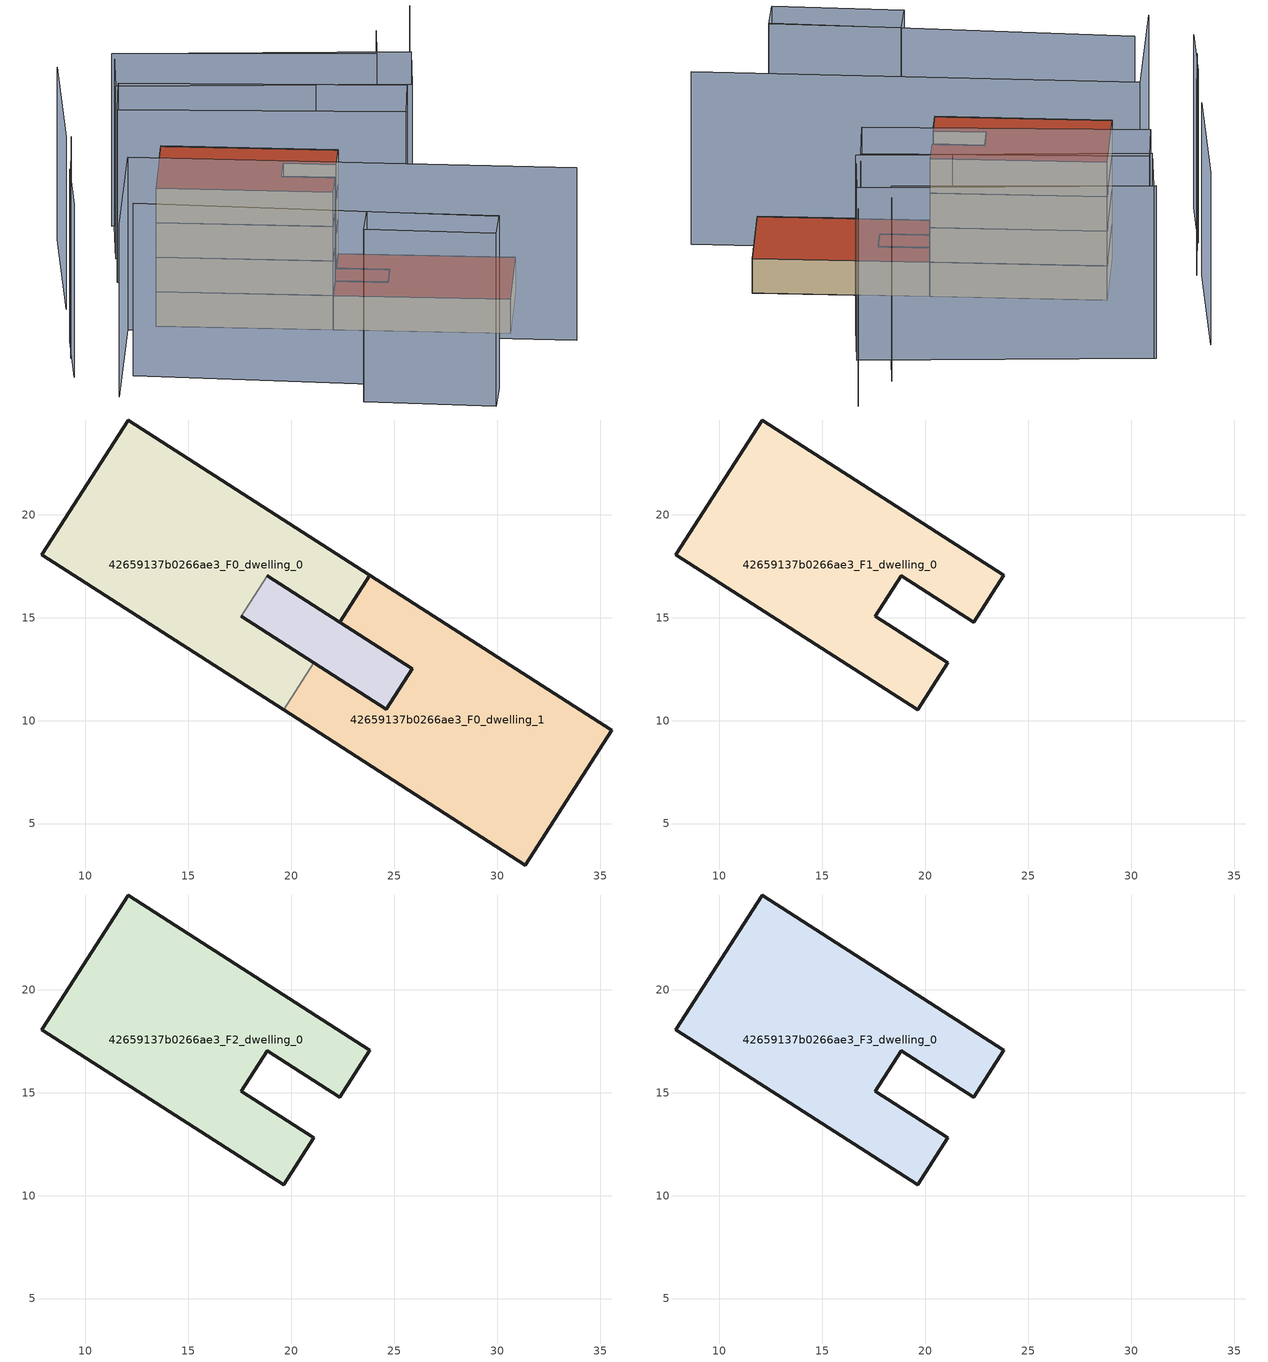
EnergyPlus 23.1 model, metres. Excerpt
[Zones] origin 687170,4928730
42659137b0266ae3_F0_dwelling_0
 floor ground (EU_floor_Construction): 21.1,12.81 17.57,15.07 18.83,17.04 22.36,14.78 23.82,17.07 12.07,24.6 7.88,18.06 19.63,10.52 z0
 wall outside (EU_wall_Construction): 17.57,15.07 21.1,12.81 / 19.63,10.52 7.88,18.06 12.07,24.6 23.82,17.07 22.36,14.78 18.83,17.04 z0:3
 wall to 42659137b0266ae3_F0_circulation (EU_wall_Construction): 18.83,17.04 17.57,15.07 z0:3
 wall to 42659137b0266ae3_F0_dwelling_1 (EU_wall_Construction): 21.1,12.81 19.63,10.52 z0:3
42659137b0266ae3_F0_dwelling_1
 floor ground (EU_floor_Construction): 31.38,2.99 35.57,9.53 23.82,17.07 22.36,14.78 25.88,12.51 24.62,10.55 21.1,12.81 19.63,10.52 z0
 wall outside (EU_wall_Construction): 21.1,12.81 24.62,10.55 25.88,12.51 22.36,14.78 23.82,17.07 35.57,9.53 31.38,2.99 19.63,10.52 z0:3
 roof outside (EU_roof_Construction): 35.57,9.53 31.38,2.99 19.63,10.52 21.1,12.81 24.62,10.55 25.88,12.51 22.36,14.78 23.82,17.07 z3
42659137b0266ae3_F0_circulation
 floor ground (EU_floor_Construction): 24.62,10.55 25.88,12.51 18.83,17.04 17.57,15.07 z0
 wall outside (EU_wall_Construction): 18.83,17.04 25.88,12.51 24.62,10.55 17.57,15.07 z0:3
 roof outside (EU_roof_Construction): 25.88,12.51 24.62,10.55 17.57,15.07 18.83,17.04 z3
42659137b0266ae3_F1_dwelling_0
 floor to 42659137b0266ae3_F0_dwelling_0 (EU_floor_Construction): 21.1,12.81 17.57,15.07 18.83,17.04 22.36,14.78 23.82,17.07 12.07,24.6 7.88,18.06 19.63,10.52 z3
 wall outside (EU_wall_Construction): 23.82,17.07 22.36,14.78 18.83,17.04 17.57,15.07 21.1,12.81 19.63,10.52 7.88,18.06 12.07,24.6 23.82,17.07 z3:6
42659137b0266ae3_F2_dwelling_0
 floor to 42659137b0266ae3_F1_dwelling_0 (EU_floor_Construction): 21.1,12.81 17.57,15.07 18.83,17.04 22.36,14.78 23.82,17.07 12.07,24.6 7.88,18.06 19.63,10.52 z6
 wall outside (EU_wall_Construction): 23.82,17.07 22.36,14.78 18.83,17.04 17.57,15.07 21.1,12.81 19.63,10.52 7.88,18.06 12.07,24.6 23.82,17.07 z6:9
42659137b0266ae3_F3_dwelling_0
 floor to 42659137b0266ae3_F2_dwelling_0 (EU_floor_Construction): 21.1,12.81 17.57,15.07 18.83,17.04 22.36,14.78 23.82,17.07 12.07,24.6 7.88,18.06 19.63,10.52 z9
 wall outside (EU_wall_Construction): 23.82,17.07 22.36,14.78 18.83,17.04 17.57,15.07 21.1,12.81 19.63,10.52 7.88,18.06 12.07,24.6 23.82,17.07 z9:12
 roof outside (EU_roof_Construction): 23.82,17.07 22.36,14.78 18.83,17.04 17.57,15.07 21.1,12.81 19.63,10.52 7.88,18.06 12.07,24.6 z12
shading: 1.83,11.09 25.49,-5.22 / -1.05,8.31 5.65,18.63 / 5.65,18.63 35.26,-0.59 / 0.64,18.98 -2.29,13.24 / 3.68,24.1 -0.79,16.39 / 34.14,28.98 32.09,25.37 / 32.09,25.37 14.02,35.64 / 38.64,31.58 36.42,27.69 / 9.09,35.65 3.38,24.29 / 16.96,0.66 25.63,-5.17 / 25.63,-5.17 23.8,-7.88 / 23.8,-7.88 15.14,-2.05 / 15.14,-2.05 16.96,0.66 / 28.76,14.91 9.29,26.56 / 9.29,26.56 11.77,30.71 / 11.77,30.71 31.24,19.07 / 31.24,19.07 28.76,14.91 / 14.2,35.56 34.57,24.26 / 34.57,24.26 31.7,19.09 / 31.7,19.09 11.33,30.39 / 11.33,30.39 14.2,35.56 z0:15
[Building]
EU S2 Campaign: North Axis=0; Terrain=City; Solar Distribution=FullExterior
[Site:Location]
Bologna: Latitude=44.5; Longitude=11.25; Time Zone=1; Elevation=37
[SizingPeriod:WeatherFileDays]
AnnualSizingPeriod: Begin Month=1; Begin Day of Month=1; End Month=12; End Day of Month=31; Day of Week for Start Day=Monday; Use Weather File Daylight Saving Period=No; Use Weather File Rain and Snow Indicators=No
[MATERIAL]
EU_InternalMass_Material: Roughness=MediumRough; Thickness=0.1; Conductivity=1; Density=1800; Specific Heat=900; Thermal Absorptance=0.9; Solar Absorptance=0.7; Visible Absorptance=0.7
[MATERIAL:NOMASS] Roughness=MediumRough; Thermal Absorptance=0.9; Solar Absorptance=0.7; Visible Absorptance=0.7
Name | Thermal Resistance
EU_wall_NoMass | 0.937881
EU_roof_NoMass | 0.548572
EU_floor_NoMass | 0.71348
[CONSTRUCTION]
EU_wall_Construction: EU_wall_NoMass
EU_roof_Construction: EU_roof_NoMass
EU_floor_Construction: EU_floor_NoMass
EU_InternalMass_Construction: EU_InternalMass_Material
[ZONE] Type=1; Multiplier=1; Ceiling Height=autocalculate; Floor Area=autocalculate; Part of Total Floor Area=Yes
Name | Volume
42659137b0266ae3_F0_dwelling_0 | 296.247
42659137b0266ae3_F1_dwelling_0; 42659137b0266ae3_F2_dwelling_0; 42659137b0266ae3_F3_dwelling_0 | 296.246
42659137b0266ae3_F0_dwelling_1 | 296.238
42659137b0266ae3_F0_circulation | 58.5989
[INTERNALMASS] Construction=EU_InternalMass_Construction
Name | Zone or ZoneList | Surface Area
42659137b0266ae3_F0_dwelling_0_EU_InternalMass | 42659137b0266ae3_F0_dwelling_0 | 98.7529
42659137b0266ae3_F0_dwelling_1_EU_InternalMass | 42659137b0266ae3_F0_dwelling_1 | 98.7529
42659137b0266ae3_F1_dwelling_0_EU_InternalMass | 42659137b0266ae3_F1_dwelling_0 | 216.71
42659137b0266ae3_F2_dwelling_0_EU_InternalMass | 42659137b0266ae3_F2_dwelling_0 | 216.71
42659137b0266ae3_F3_dwelling_0_EU_InternalMass | 42659137b0266ae3_F3_dwelling_0 | 216.71
[OTHEREQUIPMENT] Fuel Type=Electricity; Design Level Calculation Method=Watts/Area; Power per Zone Floor Area=1; Fraction Latent=0; Fraction Radiant=0; Fraction Lost=0; Carbon Dioxide Generation Rate=0; EndUse Subcategory=EU_Step8_InternalGains
Name | Zone or ZoneList or Space or SpaceList | Schedule
EU_Step8_InternalGain_42659137b0266ae3_F0_dwelling_0_f000 | 42659137b0266ae3_F0_dwelling_0 | EU_Step8_GainSchedule_42659137b0266ae3_F0_dwelling_0_f000
EU_Step8_InternalGain_42659137b0266ae3_F0_dwelling_1_f000 | 42659137b0266ae3_F0_dwelling_1 | EU_Step8_GainSchedule_42659137b0266ae3_F0_dwelling_1_f000
EU_Step8_InternalGain_42659137b0266ae3_F1_dwelling_0_f000 | 42659137b0266ae3_F1_dwelling_0 | EU_Step8_GainSchedule_42659137b0266ae3_F1_dwelling_0_f000
EU_Step8_InternalGain_42659137b0266ae3_F2_dwelling_0_f000 | 42659137b0266ae3_F2_dwelling_0 | EU_Step8_GainSchedule_42659137b0266ae3_F2_dwelling_0_f000
EU_Step8_InternalGain_42659137b0266ae3_F3_dwelling_0_f000 | 42659137b0266ae3_F3_dwelling_0 | EU_Step8_GainSchedule_42659137b0266ae3_F3_dwelling_0_f000
[ZONEINFILTRATION:DESIGNFLOWRATE]
EU_Circulation_Infiltration_42659137b0266ae3_F0_circulation: Zone or ZoneList or Space or SpaceList=42659137b0266ae3_F0_circulation; Schedule=EU_AlwaysOn; Design Flow Rate Calculation Method=Flow/Area; Flow Rate per Floor Area=0.0005; Constant Term Coefficient=1; Temperature Term Coefficient=0; Velocity Term Coefficient=0; Velocity Squared Term Coefficient=0
[ZONEVENTILATION:DESIGNFLOWRATE] Schedule=EU_AlwaysOn; Design Flow Rate Calculation Method=AirChanges/Hour; Air Changes per Hour=0.687892; Ventilation Type=Natural; Fan Pressure Rise=0; Fan Total Efficiency=1; Constant Term Coefficient=1; Temperature Term Coefficient=0; Velocity Term Coefficient=0; Velocity Squared Term Coefficient=0; Minimum Indoor Temperature=-100; Maximum Indoor Temperature=100; Delta Temperature=-100; Minimum Outdoor Temperature=-100; Maximum Outdoor Temperature=100; Maximum Wind Speed=40
Name | Zone or ZoneList or Space or SpaceList
EU_ConstantAir_42659137b0266ae3_F0_dwelling_0 | 42659137b0266ae3_F0_dwelling_0
EU_ConstantAir_42659137b0266ae3_F0_dwelling_1 | 42659137b0266ae3_F0_dwelling_1
EU_ConstantAir_42659137b0266ae3_F1_dwelling_0 | 42659137b0266ae3_F1_dwelling_0
EU_ConstantAir_42659137b0266ae3_F2_dwelling_0 | 42659137b0266ae3_F2_dwelling_0
EU_ConstantAir_42659137b0266ae3_F3_dwelling_0 | 42659137b0266ae3_F3_dwelling_0
[HVACTEMPLATE:THERMOSTAT] Constant Heating Setpoint=20; Constant Cooling Setpoint=50
EU_HeatOnly_42659137b0266ae3_F0_dwelling_0; EU_HeatOnly_42659137b0266ae3_F0_dwelling_1; EU_HeatOnly_42659137b0266ae3_F1_dwelling_0; EU_HeatOnly_42659137b0266ae3_F2_dwelling_0; EU_HeatOnly_42659137b0266ae3_F3_dwelling_0
[HVACTEMPLATE:ZONE:IDEALLOADSAIRSYSTEM] System Availability Schedule=EU_AlwaysOn; Maximum Heating Supply Air Temperature=50; Minimum Cooling Supply Air Temperature=13; Maximum Heating Supply Air Humidity Ratio=0.0156; Minimum Cooling Supply Air Humidity Ratio=0.0077; Heating Limit=NoLimit; Cooling Limit=NoLimit; Heating Availability Schedule=EU_AlwaysOn; Cooling Availability Schedule=EU_CoolingOff; Dehumidification Control Type=ConstantSensibleHeatRatio; Cooling Sensible Heat Ratio=0.7; Dehumidification Setpoint=60; Humidification Control Type=None; Humidification Setpoint=30; Outdoor Air Method=None; Outdoor Air Flow Rate per Person=0.00944; Outdoor Air Flow Rate per Zone Floor Area=0; Outdoor Air Flow Rate per Zone=0; Demand Controlled Ventilation Type=None; Outdoor Air Economizer Type=NoEconomizer; Heat Recovery Type=None; Sensible Heat Recovery Effectiveness=0.7; Latent Heat Recovery Effectiveness=0.65
Name | Template Thermostat
42659137b0266ae3_F0_dwelling_0 | EU_HeatOnly_42659137b0266ae3_F0_dwelling_0
42659137b0266ae3_F0_dwelling_1 | EU_HeatOnly_42659137b0266ae3_F0_dwelling_1
42659137b0266ae3_F1_dwelling_0 | EU_HeatOnly_42659137b0266ae3_F1_dwelling_0
42659137b0266ae3_F2_dwelling_0 | EU_HeatOnly_42659137b0266ae3_F2_dwelling_0
42659137b0266ae3_F3_dwelling_0 | EU_HeatOnly_42659137b0266ae3_F3_dwelling_0
[SIZING:ZONE] Zone Cooling Design Supply Air Temperature Input Method=SupplyAirTemperature; Zone Cooling Design Supply Air Temperature=13; Zone Heating Design Supply Air Temperature Input Method=SupplyAirTemperature; Zone Heating Design Supply Air Temperature=50; Zone Cooling Design Supply Air Humidity Ratio=0.008; Zone Heating Design Supply Air Humidity Ratio=0.008; Cooling Design Air Flow Method=DesignDay; Cooling Design Air Flow Rate=0; Cooling Minimum Air Flow per Zone Floor Area=0.000762; Cooling Minimum Air Flow=0; Cooling Minimum Air Flow Fraction=0.2; Heating Design Air Flow Method=DesignDay; Heating Design Air Flow Rate=0; Heating Maximum Air Flow per Zone Floor Area=0.002032; Heating Maximum Air Flow=0.141576; Heating Maximum Air Flow Fraction=0.3; Account for Dedicated Outdoor Air System=No; Dedicated Outdoor Air System Control Strategy=NeutralSupplyAir; Dedicated Outdoor Air Low Setpoint Temperature for Design=autosize; Dedicated Outdoor Air High Setpoint Temperature for Design=autosize; Zone Load Sizing Method=Sensible Load Only No Latent Load; Zone Latent Cooling Design Supply Air Humidity Ratio Input Method=HumidityRatioDifference; Zone Cooling Design Supply Air Humidity Ratio Difference=0.005; Zone Latent Heating Design Supply Air Humidity Ratio Input Method=HumidityRatioDifference; Zone Humidification Design Supply Air Humidity Ratio Difference=0.005
42659137b0266ae3_F0_dwelling_0; 42659137b0266ae3_F0_dwelling_1; 42659137b0266ae3_F1_dwelling_0; 42659137b0266ae3_F2_dwelling_0; 42659137b0266ae3_F3_dwelling_0
[SCHEDULE:CONSTANT]
Name | Hourly Value
EU_AlwaysOn | 1
EU_CoolingOff | 0
[SCHEDULE:FILE] Column Number=1; Rows to Skip at Top=0; Number of Hours of Data=8760; Column Separator=Comma; Interpolate to Timestep=No; Minutes per Item=60; Adjust Schedule for Daylight Savings=Yes
Name | File
EU_Step8_GainSchedule_42659137b0266ae3_F0_dwelling_0_f000 | ../../schedules/42659137b0266ae3/42659137b0266ae3_F0_dwelling_0_f000_gain.csv
EU_Step8_GainSchedule_42659137b0266ae3_F0_dwelling_1_f000 | ../../schedules/42659137b0266ae3/42659137b0266ae3_F0_dwelling_1_f000_gain.csv
EU_Step8_GainSchedule_42659137b0266ae3_F1_dwelling_0_f000 | ../../schedules/42659137b0266ae3/42659137b0266ae3_F1_dwelling_0_f000_gain.csv
EU_Step8_GainSchedule_42659137b0266ae3_F2_dwelling_0_f000 | ../../schedules/42659137b0266ae3/42659137b0266ae3_F2_dwelling_0_f000_gain.csv
EU_Step8_GainSchedule_42659137b0266ae3_F3_dwelling_0_f000 | ../../schedules/42659137b0266ae3/42659137b0266ae3_F3_dwelling_0_f000_gain.csv
